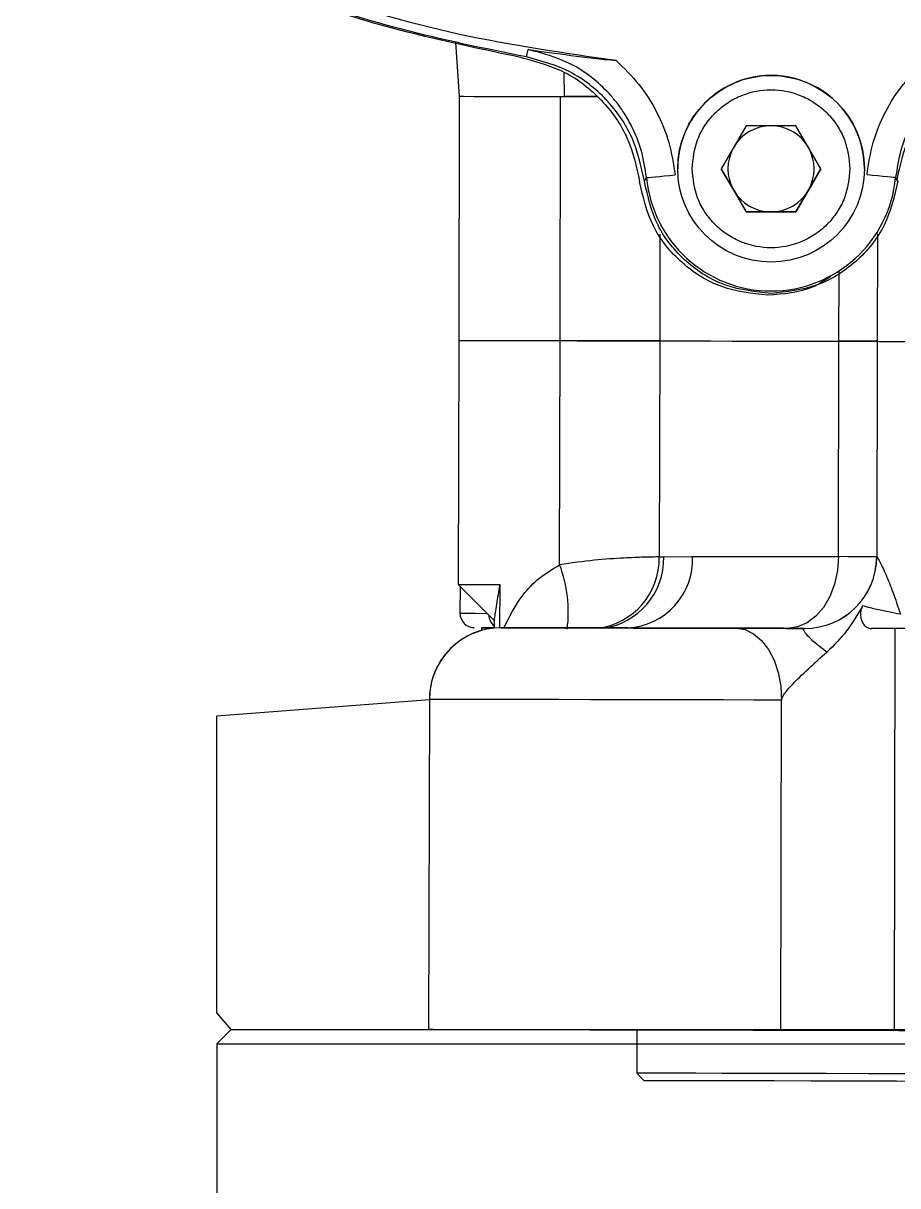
# Model space of a CAD drawing. Header units: millimetres. Extents: x 1953 to 4389, y 564 to 2287.
# Drawn here: x 2553.4 to 2614.3, y 1853 to 1933.9 of the extents above; entities that cross this region are included whole.
import ezdxf

# ---------------------------------------------------------------- set-up
doc = ezdxf.new("R2010")
doc.units = ezdxf.units.MM

msp = doc.modelspace()

# ---------------------------------------------------------------- linework, layer by layer
at = {"color": 7, "linetype": 'Continuous', "lineweight": 25}
for p, q in [((2583.499, 1932.58), (2583.754, 1928.822)), ((2588.44, 1931.561), (2588.559, 1932.077)), ((2591.089, 1928.807), (2591.066, 1930.489)), ((2583.754, 1928.822), (2583.717, 1911.822)), ((2590.773, 1911.807), (2590.81, 1928.807)), ((2593.305, 1928.802), (2591.089, 1928.807)), ((2603.735, 1926.775), (2602.003, 1923.775)), ((2607.199, 1926.775), (2603.735, 1926.775)), ((2608.931, 1923.775), (2607.199, 1926.775)), ((2598.967, 1923.782), (2598.967, 1923.782)), ((2602.003, 1923.775), (2603.735, 1920.775)), ((2602.869, 1922.275), (2602.003, 1923.775)), ((2607.199, 1920.775), (2608.931, 1923.775)), ((2608.931, 1923.775), (2608.065, 1922.275)), ((2611.967, 1923.768), (2611.967, 1923.768)), ((2596.642, 1922.91), (2596.791, 1923.16)), ((2614.294, 1922.91), (2614.144, 1923.16)), ((2603.735, 1920.775), (2602.869, 1922.275)), ((2608.065, 1922.275), (2607.199, 1920.775)), ((2603.735, 1920.775), (2607.199, 1920.775)), ((2603.735, 1920.775), (2603.735, 1920.775)), ((2605.467, 1920.775), (2603.735, 1920.775)), ((2607.199, 1920.775), (2605.467, 1920.775)), ((2607.199, 1920.775), (2607.199, 1920.775)), ((2597.727, 1919.218), (2597.712, 1911.792)), ((2612.876, 1919.257), (2612.86, 1911.76)), ((2610.196, 1911.766), (2610.206, 1916.626)), ((2610.196, 1911.766), (2610.206, 1916.626)), ((2583.717, 1911.822), (2583.681, 1894.822)), ((2590.74, 1896.199), (2590.773, 1911.807)), ((2597.712, 1911.792), (2597.679, 1896.742)), ((2610.163, 1896.766), (2610.196, 1911.766)), ((2610.196, 1911.766), (2610.204, 1911.766)), ((2610.196, 1911.766), (2610.204, 1911.766)), ((2612.86, 1911.76), (2612.828, 1896.76)), ((2597.992, 1896.742), (2599.999, 1896.787)), ((2597.679, 1896.742), (2597.992, 1896.742)), ((2583.681, 1894.822), (2586.176, 1892.317)), ((2583.802, 1894.701), (2583.798, 1892.822)), ((2586.57, 1894.816), (2586.564, 1891.815)), ((2586.176, 1892.458), (2586.174, 1891.792)), ((2585.296, 1891.819), (2585.296, 1891.624)), ((2595.46, 1891.797), (2595.453, 1891.797)), ((2596.392, 1891.795), (2595.796, 1891.797)), ((2606.625, 1891.773), (2606.621, 1891.773)), ((2607.822, 1891.771), (2607.821, 1891.771)), ((2607.822, 1891.771), (2607.822, 1891.771)), ((2614.093, 1891.757), (2614.033, 1863.757)), ((2581.666, 1886.826), (2581.617, 1863.827)), ((2581.666, 1886.827), (2581.666, 1886.826)), ((2606.158, 1863.774), (2606.207, 1886.774)), ((2567.859, 1863.842), (2566.859, 1862.842)), ((2567.859, 1863.842), (2722.859, 1863.842)), ((2596.115, 1863.795), (2596.108, 1860.796)), ((2614.033, 1863.757), (2606.158, 1863.774)), ((2566.859, 1862.842), (2566.859, 1834.842)), ((2566.859, 1862.842), (2700.866, 1862.842)), ((2596.108, 1860.796), (2596.607, 1860.295))]:
    msp.add_line(p, q, dxfattribs=at)
at = {"linetype": 'ByBlock'}
for p, q in [((2566.859, 1885.675), (2581.666, 1886.826)), ((2566.859, 1865.009), (2566.859, 1885.675)), ((2567.859, 1863.842), (2566.859, 1865.009))]:
    msp.add_line(p, q, dxfattribs=at)
at = {"color": 7, "linetype": 'Continuous', "lineweight": 25, "flags": 128}
for points in [[(2583.754, 1928.822), (2583.763, 1928.822), (2584.06, 1928.822), (2584.766, 1928.82), (2585.849, 1928.818), (2587.261, 1928.815), (2588.94, 1928.811), (2590.81, 1928.807)], [(2590.81, 1928.807), (2591.99, 1928.805), (2593.113, 1928.802), (2593.366, 1928.802)], [(2596.791, 1923.16), (2596.835, 1923.164), (2596.953, 1923.175), (2597.139, 1923.193), (2597.386, 1923.216), (2597.687, 1923.245), (2598.028, 1923.277), (2598.398, 1923.312), (2598.782, 1923.348)], [(2614.144, 1923.16), (2614.1, 1923.164), (2613.983, 1923.175), (2613.797, 1923.193), (2613.549, 1923.216), (2613.249, 1923.245), (2612.907, 1923.277), (2612.538, 1923.312), (2612.154, 1923.348)], [(2583.717, 1911.822), (2583.726, 1911.822), (2584.024, 1911.822), (2584.73, 1911.82), (2585.813, 1911.818), (2587.225, 1911.815), (2588.903, 1911.811), (2590.773, 1911.807)], [(2583.717, 1911.822), (2583.726, 1911.822), (2584.024, 1911.822), (2584.73, 1911.82), (2585.813, 1911.818), (2587.225, 1911.815), (2588.903, 1911.811), (2590.773, 1911.807)], [(2583.717, 1911.822), (2583.726, 1911.822), (2584.024, 1911.822), (2584.73, 1911.82), (2585.813, 1911.818), (2587.225, 1911.815), (2588.903, 1911.811), (2590.773, 1911.807)], [(2583.717, 1911.822), (2583.726, 1911.822), (2584.024, 1911.822), (2584.73, 1911.82), (2585.813, 1911.818), (2587.225, 1911.815), (2588.903, 1911.811), (2590.773, 1911.807)], [(2597.712, 1911.792), (2597.254, 1911.793), (2596.656, 1911.795), (2595.927, 1911.796), (2595.079, 1911.798), (2594.124, 1911.8), (2593.077, 1911.802), (2591.954, 1911.805), (2590.773, 1911.807)], [(2590.773, 1911.807), (2591.954, 1911.805), (2593.077, 1911.802), (2594.124, 1911.8), (2595.079, 1911.798), (2595.927, 1911.796), (2596.656, 1911.795), (2597.254, 1911.793), (2597.712, 1911.792)], [(2590.773, 1911.807), (2591.954, 1911.805), (2593.077, 1911.802), (2594.124, 1911.8), (2595.079, 1911.798), (2595.927, 1911.796), (2596.656, 1911.795), (2597.254, 1911.793), (2597.712, 1911.792)], [(2597.712, 1911.792), (2597.254, 1911.793), (2596.656, 1911.795), (2595.927, 1911.796), (2595.079, 1911.798), (2594.124, 1911.8), (2593.077, 1911.802), (2591.954, 1911.805), (2590.773, 1911.807)], [(2597.712, 1911.792), (2598.726, 1911.79), (2599.906, 1911.788), (2601.248, 1911.785), (2602.746, 1911.782), (2604.396, 1911.778), (2606.192, 1911.774), (2608.127, 1911.77), (2610.196, 1911.766)], [(2597.712, 1911.792), (2598.726, 1911.79), (2599.906, 1911.788), (2601.248, 1911.785), (2602.746, 1911.782), (2604.396, 1911.778), (2606.192, 1911.774), (2608.127, 1911.77), (2610.196, 1911.766)], [(2597.712, 1911.792), (2598.726, 1911.79), (2599.906, 1911.788), (2601.248, 1911.785), (2602.746, 1911.782), (2604.396, 1911.778), (2606.192, 1911.774), (2608.127, 1911.77), (2610.196, 1911.766)], [(2597.712, 1911.792), (2598.726, 1911.79), (2599.906, 1911.788), (2601.248, 1911.785), (2602.746, 1911.782), (2604.396, 1911.778), (2606.192, 1911.774), (2608.127, 1911.77), (2610.196, 1911.766)], [(2610.196, 1911.766), (2610.876, 1911.764), (2611.477, 1911.763), (2611.992, 1911.762), (2612.416, 1911.761), (2612.745, 1911.76), (2612.86, 1911.76)], [(2610.196, 1911.766), (2610.876, 1911.764), (2611.477, 1911.763), (2611.992, 1911.762), (2612.416, 1911.761), (2612.745, 1911.76), (2612.86, 1911.76)], [(2612.86, 1911.76), (2612.746, 1911.76), (2612.418, 1911.761), (2611.995, 1911.762), (2611.481, 1911.763), (2610.882, 1911.764), (2610.204, 1911.766)], [(2612.86, 1911.76), (2612.746, 1911.76), (2612.418, 1911.761), (2611.995, 1911.762), (2611.481, 1911.763), (2610.882, 1911.764), (2610.204, 1911.766)], [(2612.86, 1911.76), (2612.998, 1911.759), (2613.481, 1911.758), (2614.292, 1911.757), (2615.392, 1911.754), (2616.735, 1911.751), (2618.261, 1911.748), (2619.901, 1911.745), (2621.584, 1911.741), (2623.235, 1911.738), (2624.781, 1911.734), (2626.153, 1911.731)], [(2612.86, 1911.76), (2612.998, 1911.759), (2613.481, 1911.758), (2614.292, 1911.757), (2615.392, 1911.754), (2616.735, 1911.751), (2618.261, 1911.748), (2619.901, 1911.745), (2621.584, 1911.741), (2623.235, 1911.738), (2624.781, 1911.734), (2626.153, 1911.731)], [(2612.863, 1911.76), (2612.998, 1911.759), (2613.481, 1911.758), (2614.292, 1911.757), (2615.392, 1911.754), (2616.735, 1911.751), (2618.261, 1911.748), (2619.901, 1911.745), (2621.584, 1911.741), (2623.235, 1911.738), (2624.781, 1911.734), (2626.153, 1911.731)], [(2612.863, 1911.76), (2612.998, 1911.759), (2613.481, 1911.758), (2614.292, 1911.757), (2615.392, 1911.754), (2616.735, 1911.751), (2618.261, 1911.748), (2619.901, 1911.745), (2621.584, 1911.741), (2623.235, 1911.738), (2624.781, 1911.734), (2626.153, 1911.731)], [(2599.999, 1896.787), (2600.985, 1896.785), (2602.057, 1896.783), (2603.212, 1896.781), (2604.449, 1896.778), (2605.765, 1896.775), (2607.158, 1896.772), (2608.625, 1896.769), (2610.163, 1896.766)], [(2610.163, 1896.766), (2610.094, 1895.79), (2609.891, 1894.853), (2609.562, 1893.989), (2609.122, 1893.232), (2608.585, 1892.612), (2607.974, 1892.151), (2607.31, 1891.868), (2606.621, 1891.773)], [(2612.828, 1896.76), (2612.712, 1896.76), (2612.384, 1896.761), (2611.96, 1896.762), (2611.445, 1896.763), (2610.844, 1896.764), (2610.163, 1896.766)], [(2583.681, 1894.822), (2583.871, 1894.822), (2584.433, 1894.821), (2585.345, 1894.819), (2586.57, 1894.816)], [(2583.798, 1892.822), (2583.845, 1892.822), (2584.188, 1892.821), (2584.849, 1892.82), (2585.677, 1892.818)], [(2586.174, 1891.817), (2586.075, 1891.817), (2585.518, 1891.819), (2585.299, 1891.819), (2585.43, 1891.819), (2585.905, 1891.818), (2586.174, 1891.817)], [(2595.511, 1891.797), (2596.117, 1891.796), (2597.12, 1891.794), (2597.837, 1891.792), (2598.227, 1891.791), (2598.271, 1891.791), (2597.966, 1891.792), (2597.328, 1891.793), (2596.392, 1891.795)], [(2603.038, 1891.781), (2603.658, 1891.683), (2604.254, 1891.398), (2604.803, 1890.934), (2605.283, 1890.311), (2605.677, 1889.553), (2605.969, 1888.688), (2606.148, 1887.75), (2606.207, 1886.774)], [(2606.207, 1886.774), (2604.276, 1886.778), (2602.156, 1886.783), (2599.901, 1886.787), (2597.566, 1886.792), (2595.209, 1886.797), (2592.888, 1886.802), (2590.66, 1886.807), (2588.581, 1886.812), (2586.701, 1886.816), (2585.067, 1886.819), (2583.72, 1886.822), (2582.693, 1886.824), (2582.011, 1886.826), (2581.691, 1886.826), (2581.666, 1886.826)], [(2606.158, 1863.774), (2604.227, 1863.778), (2602.107, 1863.783), (2599.852, 1863.787), (2597.517, 1863.792), (2595.16, 1863.797), (2592.839, 1863.802), (2590.611, 1863.807), (2588.531, 1863.812), (2586.652, 1863.816), (2585.018, 1863.819), (2583.671, 1863.822), (2582.644, 1863.824), (2581.962, 1863.826), (2581.642, 1863.826), (2581.617, 1863.827)], [(2627.466, 1863.728), (2627.084, 1863.729), (2626.323, 1863.731), (2625.229, 1863.733), (2623.867, 1863.736), (2622.319, 1863.74), (2620.677, 1863.743), (2619.041, 1863.747), (2617.507, 1863.75), (2616.167, 1863.753), (2615.103, 1863.755), (2614.377, 1863.756), (2614.033, 1863.757)], [(2615.463, 1860.754), (2612.264, 1860.761), (2609.303, 1860.767), (2606.6, 1860.773), (2604.175, 1860.778), (2602.043, 1860.783), (2600.22, 1860.787), (2598.72, 1860.79), (2597.551, 1860.793), (2596.724, 1860.794), (2596.242, 1860.795), (2596.108, 1860.796)], [(2596.607, 1860.295), (2596.618, 1860.295), (2596.886, 1860.294), (2597.508, 1860.293), (2598.48, 1860.291), (2599.795, 1860.288), (2601.444, 1860.284), (2603.415, 1860.28), (2605.693, 1860.275), (2608.263, 1860.27), (2611.105, 1860.264), (2614.2, 1860.257), (2617.524, 1860.25)]]:
    msp.add_lwpolyline(points, dxfattribs=at)
at = {"color": 7, "linetype": 'Continuous', "lineweight": 25}
msp.add_circle((2605.467, 1923.775), 6.5, dxfattribs=at)
for centre, radius, start, end in [((2605.467, 1923.775), 6.5, 359.93876, 180), ((2605.467, 1923.775), 3, 90, 150), ((2605.467, 1923.775), 3, 30, 90), ((2605.467, 1923.775), 3, 150, 210), ((2605.467, 1923.775), 3, 330, 30), ((2605.468, 1923.98), 8.715, 185.40246, 354.59754), ((2605.467, 1923.775), 3, 210, 270), ((2605.467, 1923.775), 3, 270, 330), ((2595.222, 1896.573), 4.782, 272.85392, 2.57258), ((2607.828, 1896.771), 5, 269.87751, 359.87751), ((2607.832, 1896.77), 4.999, 269.88745, 359.88744), ((2612.836, 1899.151), 2.392, 269.82061, 269.88705), ((2582.199, 1892.922), 9.148, 352.43919, 20.99236), ((2592.768, 1896.649), 4.912, 277.26115, 1.08356), ((2593.092, 1896.636), 4.902, 277.47784, 1.23352), ((2584.798, 1892.82), 1, 179.87751, 269.87751), ((2586.854, 1892.751), 1.051, 183.37387, 229.71634), ((2586.666, 1886.816), 5, 89.87751, 179.87751), ((2586.666, 1886.816), 5, 105.91096, 179.87751)]:
    msp.add_arc(centre, radius, start, end, dxfattribs=at)
for points in [[(2594.678, 1931.307), (2591.027, 1931.831), (2583.723, 1932.879), (2573.08, 1935.999), (2562.837, 1940.207), (2553.136, 1945.562), (2544.097, 1951.967), (2535.835, 1959.348), (2528.454, 1967.61), (2522.049, 1976.649), (2516.694, 1986.35), (2512.486, 1996.593), (2509.366, 2007.236), (2508.318, 2014.539), (2507.794, 2018.191)], [(2588.136, 1931.509), (2584.842, 1932.196), (2578.253, 1933.569), (2568.701, 1936.889), (2559.517, 1941.093), (2550.814, 1946.229), (2542.678, 1952.218), (2535.193, 1959.006), (2528.438, 1966.519), (2522.483, 1974.681), (2517.385, 1983.406), (2513.22, 1992.608), (2509.94, 2002.174), (2508.596, 2008.768), (2507.924, 2012.065)], [(2588.44, 1931.561), (2585.526, 1932.149), (2579.698, 1933.324), (2571.204, 1936.077), (2562.975, 1939.524), (2555.104, 1943.725), (2547.603, 1948.57), (2543.01, 1952.344), (2540.714, 1954.231)], [(2588.136, 1931.509), (2589.164, 1931.227), (2591.219, 1930.663), (2593.753, 1928.646), (2595.631, 1926.008), (2596.084, 1923.925), (2596.31, 1922.883)], [(2605.224, 1914.981), (2604.138, 1915.097), (2601.967, 1915.331), (2599.155, 1917.114), (2597.048, 1919.692), (2596.556, 1921.819), (2596.31, 1922.883)], [(2605.468, 1915.09), (2604.392, 1915.204), (2602.242, 1915.431), (2599.455, 1917.195), (2597.369, 1919.748), (2596.884, 1921.856), (2596.642, 1922.91)], [(2614.294, 1922.91), (2614.051, 1921.856), (2613.567, 1919.748), (2611.48, 1917.195), (2608.694, 1915.431), (2606.543, 1915.204), (2605.468, 1915.09)], [(2603.038, 1891.781), (2603.77, 1891.779), (2605.234, 1891.776), (2606.959, 1891.772), (2607.822, 1891.771)]]:
    msp.add_open_spline(points, degree=3, dxfattribs=at)
for points, knots in [([(2596.642, 1922.91), (2596.416, 1923.955), (2595.963, 1926.044), (2594.085, 1928.692), (2591.54, 1930.714), (2589.474, 1931.278), (2588.44, 1931.561)], [0, 0, 0, 0, 0.250065, 0.499446, 0.749386, 1, 1, 1, 1]), ([(2588.559, 1932.077), (2589.53, 1931.941), (2591.464, 1931.668), (2593.61, 1931.427), (2594.678, 1931.307)], [0, 0, 0, 0, 0.502443, 1, 1, 1, 1]), ([(2596.791, 1923.16), (2596.695, 1923.801), (2596.51, 1925.024), (2595.908, 1926.503), (2595.293, 1927.592), (2594.751, 1928.359), (2593.656, 1929.646), (2591.697, 1931.226), (2589.59, 1931.798), (2588.559, 1932.077)], [0, 0, 0, 0, 0.149059, 0.284486, 0.365253, 0.437407, 0.500452, 0.755467, 1, 1, 1, 1]), ([(2622.376, 1932.077), (2621.342, 1931.802), (2619.95, 1931.432), (2618.415, 1930.477), (2617.535, 1929.799), (2616.696, 1928.983), (2615.87, 1927.965), (2615.088, 1926.654), (2614.426, 1925.024), (2614.241, 1923.801), (2614.144, 1923.16)], [0, 0, 0, 0, 0.24429, 0.329036, 0.41449, 0.500125, 0.597992, 0.71577, 0.851072, 1, 1, 1, 1]), ([(2594.678, 1931.307), (2595.231, 1930.773), (2596.333, 1929.708), (2597.552, 1927.751), (2598.439, 1925.623), (2598.667, 1924.108), (2598.782, 1923.348)], [0, 0, 0, 0, 0.250755, 0.499989, 0.749233, 1, 1, 1, 1]), ([(2612.154, 1923.348), (2612.268, 1924.108), (2612.497, 1925.623), (2613.384, 1927.751), (2614.603, 1929.708), (2615.705, 1930.773), (2616.257, 1931.307)], [0, 0, 0, 0, 0.250767, 0.500011, 0.749245, 1, 1, 1, 1]), ([(2622.383, 1931.436), (2621.354, 1931.158), (2619.295, 1930.603), (2616.755, 1928.596), (2614.896, 1926.021), (2614.444, 1924.004), (2614.224, 1923.026)], [0, 0, 0, 0, 0.253769, 0.507538, 0.761308, 1, 1, 1, 1]), ([(2599.967, 1923.775), (2600.041, 1924.467), (2600.154, 1925.531), (2600.84, 1926.812), (2601.55, 1927.692), (2602.431, 1928.406), (2603.711, 1929.071), (2605.467, 1929.408), (2607.224, 1929.071), (2608.504, 1928.406), (2609.385, 1927.692), (2610.095, 1926.812), (2610.781, 1925.531), (2610.894, 1924.467), (2610.967, 1923.775)], [0, 0, 0, 0, 0.119728, 0.18418, 0.25, 0.31582, 0.380272, 0.5, 0.619728, 0.68418, 0.75, 0.81582, 0.880272, 1, 1, 1, 1]), ([(2610.967, 1923.775), (2610.894, 1923.083), (2610.781, 1922.019), (2610.095, 1920.738), (2609.385, 1919.858), (2608.504, 1919.144), (2607.224, 1918.479), (2605.467, 1918.142), (2603.711, 1918.479), (2602.431, 1919.144), (2601.55, 1919.858), (2600.84, 1920.738), (2600.154, 1922.019), (2600.041, 1923.083), (2599.967, 1923.775)], [0, 0, 0, 0, 0.119728, 0.18418, 0.25, 0.31582, 0.380272, 0.5, 0.619728, 0.68418, 0.75, 0.81582, 0.880272, 1, 1, 1, 1]), ([(2609.64, 1916.294), (2609.239, 1916.023), (2607.934, 1915.142), (2606.333, 1915.047), (2605.224, 1914.981)], [0, 0, 0, 0, 0.307191, 1, 1, 1, 1]), ([(2609.64, 1916.294), (2609.239, 1916.023), (2607.934, 1915.142), (2606.333, 1915.047), (2605.224, 1914.981)], [0, 0, 0, 0, 0.307191, 1, 1, 1, 1]), ([(2612.831, 1896.76), (2612.847, 1896.743), (2612.879, 1896.708), (2613.031, 1896.432), (2613.235, 1896.019), (2613.542, 1895.339), (2613.979, 1894.264), (2614.305, 1893.282), (2614.48, 1892.756)], [0, 0, 0, 0, 0.124474, 0.250966, 0.371475, 0.500104, 0.732177, 1, 1, 1, 1]), ([(2586.846, 1891.777), (2587.249, 1892.583), (2587.895, 1893.877), (2589.298, 1895.322), (2590.26, 1895.907), (2590.74, 1896.199)], [0, 0, 0, 0, 0.452471, 0.726719, 1, 1, 1, 1]), ([(2595.239, 1896.67), (2594.571, 1896.631), (2593.236, 1896.552), (2591.571, 1896.316), (2590.74, 1896.199)], [0, 0, 0, 0, 0.500537, 1, 1, 1, 1]), ([(2597.679, 1896.742), (2597.362, 1896.741), (2596.776, 1896.739), (2595.722, 1896.692), (2595.239, 1896.67)], [0, 0, 0, 0, 0.542014, 1, 1, 1, 1]), ([(2586.57, 1894.816), (2586.488, 1894.346), (2586.323, 1893.393), (2586.186, 1892.394), (2586.192, 1892.441), (2586.195, 1892.458)], [0, 0, 0, 0, 0.3787431, 0.7674108, 1, 1, 1, 1]), ([(2611.843, 1893.344), (2611.491, 1892.736), (2610.777, 1891.499), (2609.837, 1890.581), (2609.36, 1890.115)], [0, 0, 0, 0, 0.491871, 1, 1, 1, 1]), ([(2611.843, 1893.344), (2611.801, 1893.249), (2611.717, 1893.058), (2611.688, 1892.721), (2611.738, 1892.394), (2611.866, 1892.107), (2612.057, 1891.89), (2612.266, 1891.777), (2612.404, 1891.765), (2612.459, 1891.761)], [0, 0, 0, 0, 0.14912, 0.298298, 0.446342, 0.594552, 0.744742, 0.898673, 1, 1, 1, 1]), ([(2614.48, 1892.756), (2614.205, 1892.807), (2613.638, 1892.912), (2612.638, 1893.12), (2612.12, 1893.266), (2611.843, 1893.344)], [0, 0, 0, 0, 0.304331, 0.628037, 1, 1, 1, 1]), ([(2585.317, 1891.819), (2585.435, 1891.819), (2585.646, 1891.818), (2586.014, 1891.818), (2586.174, 1891.817)], [0, 0, 0, 0, 0.563769, 1, 1, 1, 1]), ([(2589.22, 1891.81), (2588.853, 1891.811), (2588.099, 1891.813), (2587.29, 1891.814), (2586.769, 1891.816), (2586.615, 1891.816), (2586.84, 1891.815), (2587.424, 1891.814), (2588.306, 1891.812), (2589.429, 1891.81), (2590.779, 1891.807), (2592.366, 1891.804), (2594.166, 1891.8), (2596.094, 1891.796), (2598.045, 1891.791), (2599.905, 1891.787), (2601.603, 1891.784), (2602.568, 1891.782), (2603.038, 1891.781)], [0, 0, 0, 0, 0.058661, 0.120493, 0.184636, 0.25, 0.315364, 0.379507, 0.441339, 0.5, 0.558661, 0.620493, 0.684636, 0.75, 0.815364, 0.879507, 0.941339, 1, 1, 1, 1]), ([(2595.453, 1891.797), (2595.493, 1891.797), (2595.589, 1891.797), (2594.481, 1891.799), (2592.428, 1891.804), (2590.282, 1891.808), (2589.22, 1891.81)], [0, 0, 0, 0, 0.193483, 0.464242, 0.735, 1, 1, 1, 1]), ([(2606.621, 1891.773), (2605.14, 1891.776), (2602.177, 1891.783), (2598.423, 1891.791), (2596.448, 1891.795), (2595.46, 1891.797)], [0, 0, 0, 0, 0.333233, 0.666755, 1, 1, 1, 1]), ([(2607.774, 1891.771), (2607.761, 1891.771), (2607.657, 1891.771), (2607.287, 1891.772), (2606.844, 1891.773), (2606.625, 1891.773)], [0, 0, 0, 0, 0.069205, 0.539409, 1, 1, 1, 1]), ([(2609.36, 1890.116), (2609.079, 1890.326), (2608.517, 1890.745), (2608.022, 1891.237), (2607.803, 1891.519), (2607.695, 1891.723), (2607.772, 1891.752), (2607.822, 1891.771)], [0, 0, 0, 0, 0.250311, 0.499842, 0.620219, 0.750773, 1, 1, 1, 1]), ([(2615.27, 1891.755), (2615.104, 1891.755), (2614.774, 1891.756), (2614.204, 1891.757), (2613.602, 1891.758), (2612.946, 1891.76), (2612.624, 1891.76), (2612.459, 1891.761)], [0, 0, 0, 0, 0.182654, 0.360866, 0.578026, 0.783693, 1, 1, 1, 1]), ([(2606.207, 1886.774), (2606.212, 1886.817), (2606.225, 1886.928), (2606.423, 1887.281), (2607.434, 1888.414), (2608.496, 1889.352), (2609.36, 1890.116)], [0, 0, 0, 0, 0.023667, 0.060629, 0.235966, 1, 1, 1, 1])]:
    msp.add_open_spline(points, degree=3, knots=knots, dxfattribs=at)

doc.saveas('drawing.dxf')
